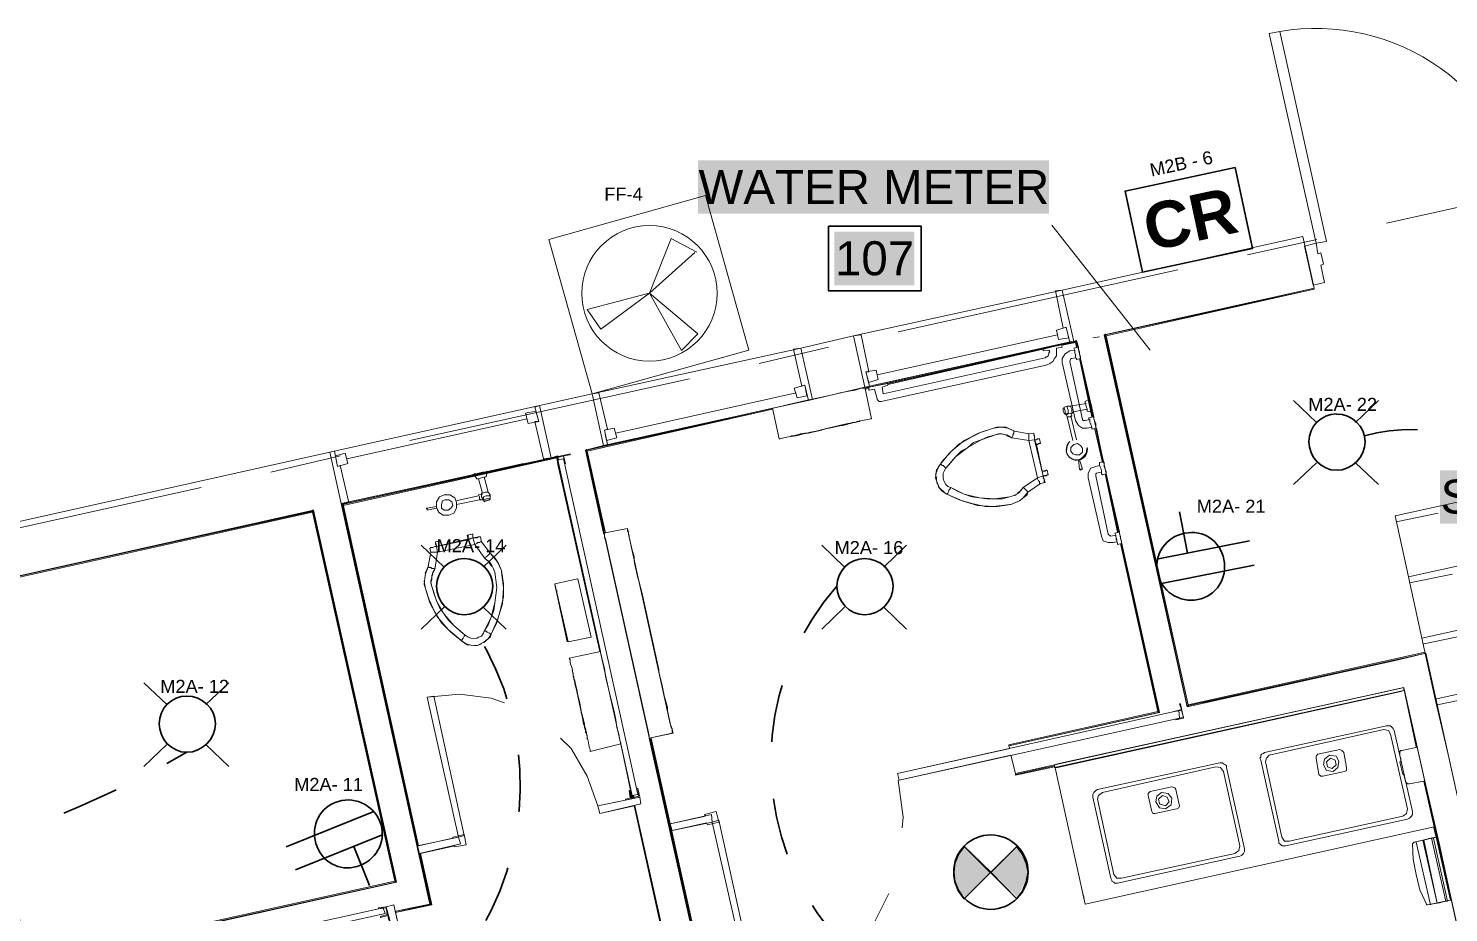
# Model space of a CAD drawing. Header units: millimetres. Extents: x 0.7 to 36.3, y 0.6 to 47.9.
# Drawn here: x 23.457 to 25.939, y 13.131 to 14.677 of the extents above; entities that cross this region are included whole.
import ezdxf

# ---------------------------------------------------------------- set-up
doc = ezdxf.new("R2010")
doc.units = ezdxf.units.MM
doc.header["$LTSCALE"] = 0.007
doc.linetypes.add('DASHEDX2', pattern=[38.1, 25.4, -12.7])
doc.linetypes.add('HIDDEN', pattern=[9.525, 6.35, -3.175])
doc.layers.add('Dotted', color=1, linetype='HIDDEN', lineweight=30, true_color=0xff0000)
for name, color, linetype in [('PDF2_Geometry', 7, 'Continuous'), ('PDF2_Text', 100, 'DASHEDX2'), ('PDF_Text', 7, 'Continuous')]:
    doc.layers.add(name, color=color, linetype=linetype)
for name, color, linetype, true_color in [('PDF2_Solid Fills', 7, 'Continuous', 0x7f7f7f), ('PDF_Geometry', 7, 'Continuous', 0x777777), ('PDF_Solid Fills', 7, 'Continuous', 0xffffff)]:
    doc.layers.add(name, color=color, linetype=linetype, true_color=true_color)
doc.styles.add('PDF Arial', font='arial.ttf')
doc.styles.add('PDF ArialRoundedMT Bold', font='arialbd.ttf')

msp = doc.modelspace()

# ---------------------------------------------------------------- hatches: boundary and pattern name
at = {"layer": 'PDF2_Solid Fills', "transparency": 33554559}
for points in [[(25.1393, 13.2034), (25.096, 13.2468), (25.0926, 13.2468), (25.076, 13.2201), (25.0743, 13.2034), (25.0826, 13.1684), (25.0943, 13.1584)], [(25.201, 13.2234), (25.186, 13.2468), (25.1826, 13.2468), (25.1393, 13.2034), (25.186, 13.1568), (25.2026, 13.1951)]]:
    msp.add_hatch(color=256, dxfattribs=at).paths.add_polyline_path(points)

# ---------------------------------------------------------------- linework, layer by layer
at = {"layer": 'Dotted', "color": 0, "linetype": 'Continuous', "lineweight": 5}
for p, q in [((24.5426, 14.2136), (24.5807, 14.3095)), ((24.5807, 14.3095), (24.6251, 14.2857)), ((24.6217, 14.2847), (24.5426, 14.2136)), ((24.4339, 14.1852), (24.5395, 14.2132)), ((24.5426, 14.2136), (24.4575, 14.1509)), ((24.5426, 14.2136), (24.627, 14.143)), ((24.5984, 14.1138), (24.5426, 14.2136)), ((24.4575, 14.1509), (24.4339, 14.1852)), ((24.627, 14.143), (24.5984, 14.1138))]:
    msp.add_line(p, q, dxfattribs=at)
at = {"layer": 'Dotted', "color": 0, "linetype": 'HIDDEN', "lineweight": 5}
msp.add_line((24.5395, 14.2132), (24.5426, 14.2136), dxfattribs=at)
at = {"layer": 'Dotted', "color": 0, "linetype": 'Continuous', "lineweight": 5}
msp.add_lwpolyline([(24.3667, 14.3077), (24.6407, 14.3845), (24.7164, 14.1145), (24.4423, 14.0378)], close=True, dxfattribs=at)
msp.add_circle((24.5426, 14.2136), 0.1184, dxfattribs=at)
at = {"layer": 'Dotted', "linetype": 'HIDDEN', "lineweight": 30}
for centre, radius, start, end in [((25.8719, 13.6897), 0.2859, 327.1875, 106.2102), ((25.2223, 13.3941), 0.4676, 138.8521, 280.5965), ((23.8166, 13.3545), 0.5002, 262.9041, 36.4588), ((22.886, 14.855), 1.6744, 271.6939, 300.4363)]:
    msp.add_arc(centre, radius, start, end, dxfattribs=at)
at = {"layer": 'PDF2_Geometry', "lineweight": 35}
for points in [[(25.5659, 14.4338), (25.5964, 14.292), (25.4042, 14.2506), (25.3736, 14.3923)], [(25.1393, 13.2018), (25.0926, 13.2468), (25.0826, 13.2334), (25.076, 13.2184), (25.0743, 13.2018), (25.076, 13.1851), (25.0826, 13.1684), (25.0926, 13.1551)], [(25.1393, 13.2018), (25.1843, 13.1551), (25.1943, 13.1684), (25.201, 13.1851), (25.2043, 13.2018), (25.201, 13.2184), (25.1943, 13.2334), (25.1843, 13.2468)]]:
    msp.add_lwpolyline(points, close=True, dxfattribs=at)
for points in [[(25.4689, 13.8316), (25.483, 13.7597)], [(25.5909, 13.7809), (25.4291, 13.7491)], [(25.5993, 13.7384), (25.4374, 13.7066)], [(23.9078, 13.2463), (24.061, 13.3076)], [(23.9239, 13.2061), (24.0771, 13.2674)], [(24.0533, 13.1788), (24.026, 13.2469)], [(25.1843, 13.1551), (25.0926, 13.2468)], [(25.0926, 13.1551), (25.1843, 13.2468)]]:
    msp.add_lwpolyline(points, dxfattribs=at)
msp.add_lwpolyline([(25.2043, 13.2018, 0.413494), (25.1393, 13.2668, 0.423077), (25.0743, 13.2018, 0.413494), (25.1393, 13.1368)], format="xyb", dxfattribs=at)
for centre, start, end in [((25.489, 13.7368), 190.8792, 281.3587), ((24.016, 13.2683), 21.5617, 112.0411)]:
    msp.add_arc(centre, 0.0597, start, end, dxfattribs=at)
for points in [[(25.4779, 13.7943), (25.5106, 13.8008), (25.54, 13.7811), (25.5464, 13.7484)], [(25.4303, 13.7255), (25.4239, 13.7582), (25.4452, 13.7879), (25.4779, 13.7943)], [(25.5464, 13.7484), (25.5528, 13.7156), (25.5334, 13.6847), (25.5007, 13.6782)], [(23.9617, 13.2463), (23.9493, 13.2773), (23.9626, 13.3113), (23.9935, 13.3237)], [(24.0715, 13.2903), (24.0839, 13.2593), (24.0684, 13.2262), (24.0375, 13.2138)], [(24.0375, 13.2138), (24.0065, 13.2014), (23.974, 13.2154), (23.9617, 13.2463)], [(25.2043, 13.2018), (25.2043, 13.1668), (25.1743, 13.1368), (25.1393, 13.1368)]]:
    msp.add_open_spline(points, degree=3, dxfattribs=at)
at = {"layer": 'PDF_Geometry', "lineweight": 13}
for points in [[(25.6256, 14.6677), (25.644, 14.6711), (25.7256, 14.3044), (25.7073, 14.3011)], [(25.7023, 14.2278), (25.6873, 14.2961), (25.7073, 14.3011), (25.7106, 14.2828), (25.7156, 14.2844), (25.7206, 14.2644), (25.7156, 14.2628), (25.7223, 14.2328)], [(25.2573, 14.1328), (25.254, 14.1494), (25.2706, 14.1544), (25.2756, 14.1361)], [(24.9423, 14.0628), (24.939, 14.0794), (24.9207, 14.0761), (24.9257, 14.0578)], [(24.8007, 14.0311), (24.7957, 14.0478), (24.814, 14.0528), (24.8173, 14.0344)], [(24.3257, 14.0044), (24.3307, 13.9861), (24.349, 13.9894), (24.344, 14.0078)], [(24.4857, 13.9611), (24.4807, 13.9778), (24.464, 13.9744), (24.4673, 13.9561)], [(24.0107, 13.9344), (24.0157, 13.9161), (23.9974, 13.9111), (23.994, 13.9294)]]:
    msp.add_lwpolyline(points, close=True, dxfattribs=at)
at = {"layer": 'PDF_Geometry', "lineweight": 9}
for points in [[(25.8306, 14.3361), (26.3189, 14.4444)], [(25.5873, 14.2811), (25.709, 14.3078)], [(25.6873, 14.2961), (25.7073, 14.3011), (25.7106, 14.2828), (25.7156, 14.2844), (25.7206, 14.2644), (25.7156, 14.2628), (25.7223, 14.2328), (25.7023, 14.2278)], [(24.9773, 14.1461), (25.4656, 14.2544)], [(25.2806, 14.1294), (24.919, 14.0494), (25.284, 14.1294), (25.264, 14.2194), (24.899, 14.1394), (24.919, 14.0494), (24.9307, 13.9944)], [(25.419, 14.1594), (25.704, 14.2228), (25.704, 14.2211), (25.3373, 14.1411), (25.4823, 13.4911)], [(25.8973, 13.5861), (25.484, 13.4945), (25.484, 13.4928), (25.4823, 13.4928), (25.339, 14.1411), (25.704, 14.2211), (25.3406, 14.1394), (25.484, 13.4945), (25.484, 13.4928), (25.4823, 13.4928), (25.339, 14.1428)], [(25.704, 14.2211), (25.704, 14.2211)], [(24.9257, 14.0494), (24.919, 14.0478), (25.289, 14.1294), (25.2906, 14.1194), (25.2873, 14.1311)], [(25.289, 14.1294), (25.2623, 14.1244)], [(25.264, 14.1228), (25.2873, 14.1278), (25.289, 14.1194)], [(25.289, 14.1311), (25.2923, 14.1194), (25.284, 14.1178)], [(25.3173, 14.1361), (25.329, 14.1378)], [(24.734, 14.0911), (24.8557, 14.1194)], [(24.959, 14.0561), (25.2306, 14.1161), (24.959, 14.0544)], [(25.3156, 13.9794), (25.3073, 13.9778), (25.299, 13.9778), (25.2923, 13.9828), (25.2873, 13.9911), (25.264, 14.0928), (25.264, 14.0994), (25.269, 14.1078), (25.2773, 14.1128), (25.2856, 14.1144), (25.284, 14.1178), (25.2856, 14.1144), (25.2856, 14.1094), (25.2873, 14.1061), (25.2873, 14.1011), (25.289, 14.0994), (25.289, 14.0978), (25.2956, 14.0994), (25.319, 13.9978), (25.3106, 13.9961)], [(25.3123, 13.9928), (25.304, 13.9911), (25.3006, 13.9911), (25.299, 13.9928), (25.2773, 14.0944), (25.279, 14.0994), (25.2806, 14.0994), (25.2873, 14.1011), (25.289, 14.0994), (25.289, 14.0978)], [(25.2923, 14.1194), (25.2923, 14.1161), (25.294, 14.1111), (25.294, 14.1078), (25.2956, 14.1028), (25.2956, 14.1011), (25.2956, 14.0994)], [(25.294, 14.0994), (25.3156, 13.9978)], [(24.124, 13.9561), (24.6123, 14.0644)], [(24.7573, 14.0128), (24.759, 14.0128), (24.7657, 14.0144), (24.774, 14.0161), (24.7857, 14.0194), (24.8007, 14.0228), (24.8157, 14.0261), (24.8623, 14.0361), (24.8757, 14.0394), (24.8907, 14.0428), (24.9023, 14.0444), (24.9123, 14.0478), (24.9173, 14.0478), (24.919, 14.0494)], [(24.9257, 14.0478), (24.9207, 14.0461)], [(25.3056, 14.0211), (25.279, 14.0161), (25.2723, 14.0161), (25.2673, 14.0144), (25.2673, 14.0128), (25.2656, 14.0128)], [(25.2806, 14.0061), (25.3073, 14.0111), (25.3073, 14.0078), (25.3073, 14.0111), (25.3056, 14.0161), (25.304, 14.0228), (25.304, 14.0244), (25.3123, 14.0294)], [(25.304, 14.0244), (25.304, 14.0228)], [(24.0974, 13.1328), (24.159, 13.1461), (24.004, 13.8461), (24.3707, 13.9261), (24.3507, 14.0178), (23.984, 13.9361), (24.004, 13.8461)], [(24.5823, 13.4445), (24.5423, 13.4361), (24.5423, 13.4378), (24.5423, 13.4395), (24.5423, 13.4411), (24.5407, 13.4428), (24.5407, 13.4461), (24.4657, 13.7844), (24.464, 13.7861), (24.464, 13.7894), (24.464, 13.7911), (24.464, 13.7928), (24.4623, 13.7944), (24.4307, 13.9394), (24.7573, 14.0111), (24.4323, 13.9394), (24.464, 13.7944), (24.4323, 13.9411)], [(24.7573, 14.0111), (24.434, 13.9378), (24.4657, 13.7944)], [(24.769, 13.9594), (24.7573, 14.0128), (24.4907, 13.9528)], [(25.2673, 14.0144), (25.2673, 14.0128), (25.269, 14.0078), (25.269, 14.0044), (25.2706, 14.0011), (25.2756, 14.0028), (25.2823, 14.0044), (25.2806, 14.0061), (25.2806, 14.0111), (25.279, 14.0144), (25.279, 14.0161)], [(25.2673, 14.0028), (25.269, 14.0028)], [(25.2706, 14.0028), (25.2723, 13.9978), (25.2823, 13.9561)], [(25.274, 14.0044), (25.274, 14.0094), (25.2723, 14.0144), (25.2723, 14.0161)], [(25.2723, 13.9978), (25.274, 13.9978), (25.279, 13.9978), (25.2806, 13.9994), (25.279, 14.0044)], [(25.289, 13.9578), (25.279, 13.9994)], [(25.3073, 14.0078), (25.3173, 14.0061)], [(25.3106, 13.9944), (25.3106, 13.9961), (25.3106, 13.9944), (25.3123, 13.9928), (25.3123, 13.9878), (25.314, 13.9844), (25.3156, 13.9794), (25.3156, 13.9761), (25.324, 13.9778), (25.3356, 13.9194), (25.329, 13.9178)], [(25.319, 13.9978), (25.319, 13.9961), (25.319, 13.9944), (25.3206, 13.9894), (25.3223, 13.9861), (25.3223, 13.9811), (25.3223, 13.9778), (25.324, 13.9778)], [(25.2156, 13.9611), (25.2156, 13.9578), (25.2156, 13.9611), (25.2156, 13.9644), (25.214, 13.9661), (25.214, 13.9678), (25.214, 13.9694), (25.2056, 13.9678), (25.1806, 13.9728), (25.1656, 13.9794), (25.149, 13.9794), (25.144, 13.9778), (25.1173, 13.9694), (25.0923, 13.9561), (25.0706, 13.9378), (25.0523, 13.9178), (25.0506, 13.9144), (25.044, 13.9044), (25.0423, 13.8911), (25.044, 13.8861), (25.049, 13.8744), (25.059, 13.8644), (25.0623, 13.8628), (25.089, 13.8511), (25.1156, 13.8428), (25.144, 13.8411), (25.1723, 13.8444), (25.174, 13.8444), (25.189, 13.8511), (25.2023, 13.8611), (25.204, 13.8661), (25.2256, 13.8811), (25.234, 13.8828), (25.2323, 13.8828), (25.2323, 13.8844), (25.2323, 13.8861), (25.2323, 13.8878), (25.2306, 13.8911), (25.2306, 13.8944), (25.239, 13.8961), (25.2373, 13.8961), (25.2356, 13.8944), (25.234, 13.8944), (25.2323, 13.8944), (25.2306, 13.8944), (25.229, 13.9028), (25.219, 13.9494), (25.2156, 13.9578), (25.2056, 13.9561), (25.2206, 13.8911), (25.2306, 13.8944), (25.2156, 13.9578), (25.219, 13.9578), (25.2206, 13.9594), (25.2223, 13.9594), (25.224, 13.9594), (25.2256, 13.9511), (25.224, 13.9594)], [(25.1806, 13.9728), (25.169, 13.9778), (25.1573, 13.9794), (25.144, 13.9778), (25.1223, 13.9711), (25.1023, 13.9611), (25.0823, 13.9494), (25.0656, 13.9328), (25.0506, 13.9144), (25.0523, 13.9144), (25.054, 13.9128), (25.0556, 13.9128), (25.0573, 13.9111), (25.059, 13.9094), (25.0606, 13.9078)], [(25.2056, 13.9678), (25.1806, 13.9728), (25.179, 13.9728), (25.179, 13.9711), (25.179, 13.9694), (25.1773, 13.9661), (25.1773, 13.9644), (25.1756, 13.9611), (25.1706, 13.9644), (25.164, 13.9661), (25.159, 13.9678), (25.1523, 13.9678), (25.1473, 13.9661), (25.134, 13.9628), (25.1223, 13.9578), (25.109, 13.9528), (25.099, 13.9444), (25.0873, 13.9378), (25.0773, 13.9278), (25.069, 13.9178), (25.0606, 13.9078), (25.0573, 13.9028), (25.0556, 13.8994), (25.0556, 13.8944), (25.0556, 13.8894), (25.0573, 13.8844), (25.0606, 13.8794), (25.064, 13.8761), (25.069, 13.8744), (25.0923, 13.8628), (25.119, 13.8561), (25.144, 13.8544), (25.119, 13.8561), (25.0923, 13.8628), (25.069, 13.8744), (25.0806, 13.8678), (25.0923, 13.8628), (25.1056, 13.8578), (25.119, 13.8561), (25.1323, 13.8544), (25.1456, 13.8544), (25.159, 13.8544), (25.1723, 13.8578), (25.1456, 13.8544), (25.1723, 13.8578), (25.1773, 13.8594), (25.1723, 13.8578), (25.1456, 13.8544), (25.119, 13.8561), (25.0923, 13.8628), (25.069, 13.8744), (25.064, 13.8761), (25.0606, 13.8794), (25.0573, 13.8844), (25.0556, 13.8894), (25.0556, 13.8944), (25.0556, 13.8994), (25.0573, 13.9028), (25.0606, 13.9078), (25.0773, 13.9278), (25.099, 13.9444), (25.1223, 13.9578), (25.1473, 13.9661), (25.1556, 13.9678), (25.1473, 13.9661), (25.1223, 13.9578), (25.099, 13.9444), (25.0773, 13.9278), (25.0606, 13.9078), (25.0773, 13.9278), (25.099, 13.9444), (25.1223, 13.9578), (25.1473, 13.9661), (25.1556, 13.9678)], [(25.314, 13.9844), (25.314, 13.9861)], [(25.3156, 13.9778), (25.3156, 13.9761)], [(25.3206, 13.9761), (25.334, 13.9178)], [(25.1573, 13.9678), (25.1656, 13.9661)], [(25.204, 13.8661), (25.2256, 13.8811), (25.224, 13.8811), (25.224, 13.8844), (25.2223, 13.8861), (25.2206, 13.8894), (25.2206, 13.8911), (25.1956, 13.8744), (25.1906, 13.8678), (25.1856, 13.8644), (25.1906, 13.8678), (25.1956, 13.8744), (25.2206, 13.8911), (25.2056, 13.9561), (25.1756, 13.9611), (25.1673, 13.9661)], [(25.1756, 13.9611), (25.1673, 13.9644), (25.1756, 13.9611), (25.2056, 13.9561)], [(25.214, 13.9694), (25.2056, 13.9678), (25.2056, 13.9661), (25.2056, 13.9644), (25.2056, 13.9628), (25.2056, 13.9594), (25.2056, 13.9561), (25.2156, 13.9578)], [(25.2756, 13.9528), (25.2723, 13.9461), (25.2706, 13.9361), (25.2756, 13.9278), (25.284, 13.9228), (25.2923, 13.9228), (25.294, 13.9061), (25.2956, 13.9044)], [(23.8807, 13.9011), (24.0024, 13.9294)], [(24.3823, 13.9294), (24.3823, 13.9278), (24.004, 13.8444)], [(24.0057, 13.8461), (24.1374, 13.2478), (24.0057, 13.8444), (24.369, 13.9244)], [(24.3923, 13.9294), (24.3807, 13.9261), (24.369, 13.9244), (24.3807, 13.9261), (24.3823, 13.9261), (24.3807, 13.9261), (24.0074, 13.8428)], [(24.4023, 13.5761), (24.4573, 13.5878), (24.384, 13.9144), (24.3823, 13.9144), (24.3807, 13.9261), (24.369, 13.9244), (24.3807, 13.9261), (24.3807, 13.9278), (24.369, 13.9244), (24.3807, 13.9278), (24.3907, 13.9294)], [(24.3807, 13.9278), (24.369, 13.9244), (24.3807, 13.9278)], [(24.3807, 13.9294), (24.3807, 13.9278), (24.3823, 13.9278), (24.3807, 13.9278), (24.404, 13.9328), (24.404, 13.9311), (24.3923, 13.9294), (24.3957, 13.9161), (24.394, 13.9161)], [(24.3823, 13.9228), (24.3823, 13.9261), (24.3823, 13.9228), (24.5123, 13.3361), (24.5223, 13.3378), (24.3923, 13.9244), (24.3823, 13.9228), (24.384, 13.9228), (24.3823, 13.9261)], [(25.2923, 13.9228), (25.2923, 13.9228)], [(25.2923, 13.9228), (25.294, 13.9228), (25.2923, 13.9228)], [(25.294, 13.9228), (25.294, 13.9228)], [(25.294, 13.9228), (25.294, 13.9228)], [(24.3223, 13.9161), (24.1407, 13.8761)], [(24.2357, 13.8978), (24.2407, 13.8894), (24.244, 13.8894), (24.2507, 13.8644)], [(24.2573, 13.8928), (24.259, 13.9028)], [(24.3823, 13.9144), (24.4557, 13.5878)], [(25.0506, 13.9144), (25.0456, 13.9061), (25.0423, 13.8961)], [(25.299, 13.9061), (25.299, 13.9061)], [(25.359, 13.7794), (25.3523, 13.7778), (25.344, 13.7778), (25.3356, 13.7811), (25.3323, 13.7894), (25.309, 13.8911), (25.309, 13.8994), (25.314, 13.9078), (25.3223, 13.9111), (25.329, 13.9128), (25.329, 13.9161), (25.329, 13.9178), (25.329, 13.9161), (25.329, 13.9128), (25.3306, 13.9094), (25.3323, 13.9044), (25.3323, 13.9011), (25.3323, 13.8978), (25.334, 13.8961), (25.3406, 13.8978), (25.364, 13.7961), (25.3556, 13.7944), (25.3573, 13.7911), (25.3573, 13.7878), (25.359, 13.7828), (25.359, 13.7794), (25.3606, 13.7761), (25.3606, 13.7744), (25.3606, 13.7761), (25.3606, 13.7778)], [(25.3573, 13.7911), (25.349, 13.7894), (25.3456, 13.7911), (25.344, 13.7928), (25.3223, 13.8944), (25.3223, 13.8978), (25.324, 13.8994), (25.3323, 13.9011), (25.3323, 13.8978), (25.334, 13.8961)], [(25.3356, 13.9194), (25.3373, 13.9178), (25.3373, 13.9144), (25.3373, 13.9111), (25.339, 13.9061), (25.3406, 13.9028), (25.3406, 13.8994), (25.3406, 13.8978)], [(25.339, 13.8978), (25.3606, 13.7961)], [(26.2239, 13.9078), (25.8456, 13.8244), (25.8689, 13.7178), (25.8923, 13.6111), (26.2706, 13.6944)], [(23.2707, 13.7661), (23.759, 13.8744)], [(24.2557, 13.8928), (24.2573, 13.8928), (24.2557, 13.8928), (24.249, 13.8911), (24.244, 13.8894), (24.2407, 13.8894)], [(24.264, 13.8544), (24.264, 13.8611), (24.2607, 13.8661), (24.254, 13.8928)], [(25.044, 13.8928), (25.044, 13.8861), (25.0456, 13.8794)], [(25.0473, 13.8761), (25.054, 13.8678), (25.0623, 13.8628), (25.064, 13.8644), (25.0656, 13.8678), (25.0656, 13.8694), (25.0673, 13.8711), (25.069, 13.8744)], [(25.1723, 13.8578), (25.1773, 13.8594), (25.1823, 13.8611), (25.1873, 13.8644), (25.1923, 13.8694), (25.1956, 13.8744), (25.1973, 13.8728), (25.199, 13.8711), (25.2006, 13.8694), (25.2023, 13.8678), (25.204, 13.8661), (25.1956, 13.8561)], [(25.2206, 13.8911), (25.2306, 13.8944), (25.234, 13.8828), (25.2256, 13.8811)], [(24.174, 13.8311), (24.1823, 13.8261), (24.1923, 13.8261), (24.2007, 13.8294), (24.2057, 13.8378), (24.2057, 13.8478), (24.2023, 13.8561), (24.194, 13.8611), (24.184, 13.8611), (24.1757, 13.8578), (24.1707, 13.8494), (24.1707, 13.8394), (24.174, 13.8311), (24.1823, 13.8261), (24.1923, 13.8261), (24.2007, 13.8294), (24.2057, 13.8378), (24.2057, 13.8478), (24.2023, 13.8561), (24.194, 13.8611), (24.184, 13.8611), (24.1757, 13.8578), (24.1707, 13.8494), (24.1707, 13.8394), (24.174, 13.8328)], [(24.244, 13.8594), (24.204, 13.8511)], [(24.2057, 13.8444), (24.2457, 13.8528)], [(24.2507, 13.8628), (24.244, 13.8611), (24.2457, 13.8578), (24.2457, 13.8544), (24.2473, 13.8528), (24.2523, 13.8528), (24.254, 13.8494)], [(24.264, 13.8528), (24.2623, 13.8544), (24.264, 13.8544), (24.2623, 13.8544), (24.2573, 13.8544), (24.254, 13.8528), (24.2523, 13.8528), (24.249, 13.8578), (24.249, 13.8644), (24.2507, 13.8644), (24.2557, 13.8661), (24.259, 13.8661), (24.2607, 13.8661)], [(24.264, 13.8611), (24.2623, 13.8594), (24.2573, 13.8594), (24.2523, 13.8578)], [(24.2573, 13.8544), (24.254, 13.8528), (24.2523, 13.8528)], [(25.1856, 13.8494), (25.174, 13.8444), (25.1506, 13.8411), (25.129, 13.8411), (25.1056, 13.8461), (25.084, 13.8528), (25.0623, 13.8628)], [(23.9557, 13.8344), (23.3124, 13.6911), (23.9557, 13.8328)], [(23.3157, 13.6911), (23.3157, 13.6894), (23.3307, 13.6194), (23.3141, 13.6911), (23.954, 13.8328), (24.099, 13.1845), (23.954, 13.8344), (23.9557, 13.8344), (24.0907, 13.2245)], [(23.3157, 13.6894), (23.954, 13.8311), (24.0974, 13.1861), (24.099, 13.1861), (24.099, 13.1845), (23.459, 13.0428), (23.4107, 13.2545), (23.459, 13.0428), (23.459, 13.0445), (23.4124, 13.2545), (23.4107, 13.2545), (23.4107, 13.2528), (23.4574, 13.0411), (24.1007, 13.1845)], [(24.0074, 13.8444), (24.139, 13.2478), (24.199, 13.2611)], [(24.1707, 13.8411), (24.154, 13.8378), (24.1524, 13.8378)], [(24.154, 13.8344), (24.1707, 13.8378)], [(24.154, 13.8344), (24.154, 13.8344)], [(25.9206, 13.8294), (25.8473, 13.8144)], [(24.5073, 13.7894), (24.504, 13.8028), (24.504, 13.8011), (24.504, 13.7994), (24.504, 13.7978), (24.5057, 13.7961), (24.5057, 13.7928), (24.5807, 13.4545), (24.5823, 13.4528), (24.5823, 13.4495), (24.5823, 13.4478), (24.5823, 13.4461), (24.584, 13.4445), (24.5807, 13.4578)], [(26.2473, 13.8011), (25.8689, 13.7178)], [(24.1673, 13.7711), (24.1707, 13.7711), (24.234, 13.7861), (24.2373, 13.7744), (24.1723, 13.7611), (24.1707, 13.7711), (24.1673, 13.7711), (24.164, 13.7694), (24.1624, 13.7694), (24.1607, 13.7694), (24.159, 13.7678), (24.1607, 13.7611), (24.1557, 13.7361), (24.1507, 13.7211), (24.149, 13.7044), (24.1507, 13.6994), (24.159, 13.6728), (24.1723, 13.6478), (24.1907, 13.6261), (24.2123, 13.6078), (24.214, 13.6061), (24.224, 13.5994), (24.2373, 13.5978), (24.2423, 13.5978), (24.254, 13.6044), (24.264, 13.6128), (24.2657, 13.6178), (24.2773, 13.6428), (24.2857, 13.6711), (24.2873, 13.6994), (24.284, 13.7261), (24.284, 13.7294), (24.2773, 13.7444), (24.2673, 13.7561), (24.264, 13.7594), (24.249, 13.7794), (24.2473, 13.7878), (24.2457, 13.7878), (24.244, 13.7878), (24.2407, 13.7861), (24.2373, 13.7861), (24.234, 13.7861), (24.2457, 13.7878)], [(24.2323, 13.7928), (24.224, 13.7911), (24.2323, 13.7928), (24.234, 13.7928), (24.234, 13.7911), (24.234, 13.7894), (24.234, 13.7878), (24.234, 13.7861), (24.2257, 13.7828), (24.179, 13.7728), (24.1707, 13.7711), (24.1723, 13.7611), (24.1673, 13.7311), (24.164, 13.7244), (24.1673, 13.7311), (24.1657, 13.7328), (24.1624, 13.7328), (24.1607, 13.7344), (24.159, 13.7344), (24.1574, 13.7344), (24.1557, 13.7361), (24.1507, 13.7244)], [(24.2373, 13.7744), (24.2557, 13.7494), (24.2623, 13.7444), (24.2557, 13.7494), (24.2373, 13.7744), (24.1723, 13.7611), (24.1707, 13.7611), (24.1673, 13.7611), (24.164, 13.7611), (24.1624, 13.7611), (24.1607, 13.7611), (24.1557, 13.7361)], [(24.234, 13.7861), (24.2373, 13.7744), (24.2407, 13.7761), (24.2423, 13.7778), (24.2457, 13.7778), (24.2473, 13.7794), (24.249, 13.7794), (24.2473, 13.7878)], [(24.2523, 13.6028), (24.2607, 13.6094), (24.2657, 13.6178), (24.2757, 13.6378), (24.2823, 13.6611), (24.2873, 13.6828), (24.2873, 13.7061), (24.284, 13.7294), (24.279, 13.7411), (24.2723, 13.7511), (24.264, 13.7594), (24.249, 13.7794)], [(24.579, 13.4611), (24.5073, 13.7878)], [(25.419, 13.4778), (25.1706, 13.4228), (25.1706, 13.4245), (25.4306, 13.4828), (25.4323, 13.4811), (25.4306, 13.4828), (25.3656, 13.7761)], [(25.359, 13.7828), (25.3573, 13.7844)], [(25.3606, 13.7744), (25.3673, 13.7761), (25.434, 13.4811)], [(25.364, 13.7961), (25.364, 13.7928), (25.3656, 13.7894), (25.3656, 13.7844), (25.3673, 13.7811), (25.3673, 13.7778), (25.3673, 13.7761)], [(24.1607, 13.7611), (24.159, 13.7678)], [(24.1624, 13.7011), (24.1607, 13.7078), (24.1624, 13.7144), (24.1624, 13.7194), (24.164, 13.7261), (24.1673, 13.7311), (24.1723, 13.7611)], [(24.269, 13.7344), (24.2723, 13.7261), (24.2707, 13.7311), (24.2673, 13.7378), (24.264, 13.7428), (24.2607, 13.7461), (24.2557, 13.7494), (24.2573, 13.7528), (24.259, 13.7544), (24.2607, 13.7561), (24.2623, 13.7578), (24.264, 13.7594)], [(24.2557, 13.7494), (24.2623, 13.7444)], [(24.1607, 13.7111), (24.1624, 13.7161), (24.1607, 13.7111), (24.1607, 13.7094), (24.1624, 13.7011), (24.1707, 13.6761), (24.184, 13.6528), (24.2007, 13.6328), (24.2207, 13.6161), (24.2257, 13.6128), (24.2307, 13.6111), (24.2357, 13.6094), (24.2407, 13.6111), (24.244, 13.6128), (24.249, 13.6144), (24.2523, 13.6194), (24.254, 13.6228), (24.2657, 13.6478), (24.2723, 13.6728), (24.2757, 13.6994), (24.2723, 13.7261), (24.269, 13.7344), (24.2723, 13.7261), (24.2757, 13.6994), (24.2723, 13.6728), (24.2657, 13.6478), (24.254, 13.6228), (24.2607, 13.6344), (24.2657, 13.6478), (24.2707, 13.6594), (24.2723, 13.6728), (24.274, 13.6861), (24.2757, 13.6994), (24.274, 13.7128), (24.2723, 13.7261), (24.2757, 13.6994), (24.2723, 13.6728), (24.2657, 13.6478), (24.254, 13.6228)], [(24.2673, 13.7361), (24.2623, 13.7428), (24.2673, 13.7361), (24.264, 13.7428)], [(24.149, 13.7111), (24.1507, 13.6994), (24.1574, 13.6778), (24.1673, 13.6561), (24.179, 13.6378), (24.1957, 13.6211), (24.214, 13.6061), (24.2223, 13.6011), (24.2323, 13.5978)], [(24.2657, 13.6178), (24.264, 13.6178), (24.264, 13.6194), (24.2623, 13.6194), (24.259, 13.6211), (24.2573, 13.6228), (24.254, 13.6228), (24.2523, 13.6194), (24.249, 13.6144), (24.244, 13.6128), (24.2407, 13.6111), (24.2357, 13.6094), (24.2307, 13.6111), (24.2257, 13.6128), (24.2207, 13.6161), (24.2007, 13.6328), (24.184, 13.6528), (24.1707, 13.6761), (24.1624, 13.7011), (24.1607, 13.7094)], [(24.1624, 13.7211), (24.1624, 13.7194)], [(24.1624, 13.7144), (24.1624, 13.7128)], [(24.2207, 13.6161), (24.2107, 13.6244), (24.2007, 13.6328), (24.1907, 13.6428), (24.184, 13.6528), (24.1757, 13.6644), (24.1707, 13.6761), (24.1657, 13.6894), (24.1624, 13.7011), (24.1707, 13.6761), (24.184, 13.6528), (24.2007, 13.6328), (24.2207, 13.6161), (24.219, 13.6144), (24.2173, 13.6111), (24.2157, 13.6094), (24.2157, 13.6078), (24.214, 13.6078), (24.214, 13.6061)], [(24.399, 13.6044), (24.3773, 13.7044), (24.399, 13.6044)], [(25.9456, 13.7228), (25.8706, 13.7078)], [(24.3957, 13.6194), (24.3807, 13.6894), (24.3957, 13.6194)], [(24.549, 13.5961), (24.5373, 13.6528), (24.549, 13.5961)], [(24.2357, 13.5978), (24.2423, 13.5978), (24.249, 13.6011)], [(25.8923, 13.6111), (25.9156, 13.5045), (25.9406, 13.3978), (25.9639, 13.2911), (25.9873, 13.1845), (26.0106, 13.0778), (26.0323, 12.9845), (26.1706, 13.0911), (26.1723, 13.1695), (26.2473, 13.0728), (26.2489, 13.1511), (26.3873, 13.2578)], [(25.9689, 13.6161), (25.8956, 13.6011)], [(24.439, 13.4128), (24.4923, 13.4261), (24.4923, 13.4278), (24.4907, 13.4328), (24.489, 13.4428), (24.4857, 13.4545), (24.484, 13.4678), (24.4807, 13.4828), (24.469, 13.5294), (24.4657, 13.5444), (24.464, 13.5578), (24.4607, 13.5711), (24.459, 13.5794), (24.4573, 13.5861), (24.4573, 13.5878)], [(25.4823, 13.4928), (25.8989, 13.5844), (25.4823, 13.4928)], [(25.8989, 13.5844), (25.509, 13.4978)], [(26.2939, 13.5878), (25.9156, 13.5045)], [(24.289, 13.4978), (24.2657, 13.5061), (24.2107, 13.5128), (24.154, 13.5078), (24.1657, 13.5095), (24.219, 13.2661), (24.209, 13.2628), (24.154, 13.5078)], [(25.8839, 13.4211), (25.8606, 13.5244), (25.8606, 13.5194), (25.8606, 13.5244), (25.8606, 13.5194), (25.8606, 13.5244), (25.8823, 13.4211), (25.8606, 13.5244), (25.2506, 13.3895), (25.304, 13.1461), (25.2506, 13.3895), (25.2556, 13.3911), (25.8539, 13.5228), (25.469, 13.4378)], [(25.8539, 13.5228), (25.8606, 13.5244), (25.8539, 13.5228)], [(25.8556, 13.5178), (25.8606, 13.5194), (25.8556, 13.5178)], [(25.8606, 13.5244), (25.8606, 13.5194), (25.8606, 13.5244)], [(25.8823, 13.4211), (25.8606, 13.5228)], [(25.9923, 13.5095), (25.9189, 13.4945)], [(25.174, 13.4061), (24.979, 13.3628), (25.469, 13.4711), (25.4673, 13.4845), (24.9757, 13.3745), (24.979, 13.3628), (24.9757, 13.3745), (25.1723, 13.4178)], [(25.1706, 13.4228), (25.4323, 13.4811), (25.1706, 13.4228)], [(24.4523, 13.3178), (24.434, 13.3695), (24.4057, 13.4178), (24.3873, 13.4361)], [(24.5157, 13.3328), (24.514, 13.3361), (24.5123, 13.3361), (24.4923, 13.4261), (24.5123, 13.3311)], [(24.584, 13.4445), (24.5423, 13.4361), (24.7007, 12.7245), (24.7823, 12.3578), (24.7823, 12.3562), (25.4173, 12.4962), (25.4173, 12.4995), (25.4173, 12.4978)], [(24.5457, 13.4361), (24.7057, 12.7145)], [(25.1706, 13.4228), (25.1706, 13.4228)], [(25.2506, 13.3861), (25.1823, 13.3711), (25.1823, 13.3728), (25.2506, 13.3878), (25.1823, 13.3728), (25.1823, 13.3745), (25.2356, 13.3861)], [(25.2506, 13.3895), (25.2506, 13.3845), (25.2506, 13.3895)], [(25.2556, 13.3845), (25.2506, 13.3845), (25.2556, 13.3845)], [(25.7473, 13.3961), (25.7456, 13.3845), (25.7373, 13.3778), (25.7256, 13.3795), (25.7206, 13.3895)], [(24.9773, 13.3628), (24.9856, 13.2978), (24.984, 13.2795)], [(25.8773, 13.2528), (25.8789, 13.2545), (25.8773, 13.2528), (25.8756, 13.2511), (25.8773, 13.2245), (25.8823, 13.1978), (25.8889, 13.1711), (25.9006, 13.1461), (25.9006, 13.1445), (25.9023, 13.1445), (25.9189, 13.1478), (25.9323, 13.1511), (25.9423, 13.1528), (25.9406, 13.1611), (25.9423, 13.1611), (25.9406, 13.1611), (25.9423, 13.1611), (25.9406, 13.1611), (25.9206, 13.2528), (25.8956, 13.3611)], [(25.8973, 13.3611), (25.9223, 13.2528), (25.9423, 13.1611), (26.0589, 12.6378), (26.0173, 12.6295), (26.0173, 12.6312), (26.0556, 12.6412), (26.0556, 12.6395), (26.0573, 12.6395), (26.0173, 12.6312)], [(25.389, 12.4162), (24.749, 12.2745), (24.749, 12.2728), (24.7473, 12.2728), (24.5157, 13.3178), (24.4557, 13.3045), (24.5273, 13.3211), (24.5257, 13.3328), (24.4523, 13.3178), (24.4557, 13.3045), (24.4523, 13.3178), (24.5007, 13.3278), (24.5007, 13.3295), (24.509, 13.3311), (24.5073, 13.3445), (24.509, 13.3445), (24.5107, 13.3311), (24.524, 13.3345)], [(24.5207, 13.3461), (24.524, 13.3345), (24.5107, 13.3311), (24.509, 13.3445), (24.5073, 13.3445), (24.509, 13.3311), (24.5007, 13.3295), (24.5007, 13.3278), (24.5257, 13.3328), (24.5223, 13.3478), (24.5207, 13.3478), (24.5223, 13.3478), (24.5257, 13.3328)], [(25.4273, 13.3245), (25.434, 13.3145), (25.444, 13.3128), (25.454, 13.3195), (25.4556, 13.3311)], [(25.3906, 12.4178), (24.7507, 12.2762), (24.5173, 13.3178), (24.749, 12.2745), (24.5173, 13.3178)], [(24.6423, 13.2878), (24.5823, 13.2745), (24.6523, 13.2895), (24.6507, 13.3028), (24.579, 13.2861), (24.5823, 13.2745), (24.579, 13.2861), (24.6407, 13.2995)], [(24.639, 13.3028), (24.659, 13.3078), (24.639, 13.3028)], [(24.6423, 13.2878), (24.644, 13.2845), (24.6423, 13.2878)], [(24.644, 13.2845), (24.664, 13.2895), (24.644, 13.2845)], [(24.804, 12.9945), (24.7873, 12.9861), (24.7257, 12.9661), (24.7357, 12.9678), (24.664, 13.2928), (24.6523, 13.2895), (24.7257, 12.9661)], [(25.9089, 13.3011), (25.9123, 13.2911), (25.9089, 13.3011)], [(25.9123, 13.2811), (25.9173, 13.2628)], [(24.199, 13.2628), (24.219, 13.2678), (24.199, 13.2628)], [(25.9073, 13.1445), (25.8823, 13.2545)], [(25.9189, 13.1478), (25.8939, 13.2578)], [(25.9206, 13.1478), (25.9339, 13.1511), (25.9373, 13.1511), (25.9339, 13.1511), (25.9189, 13.1478), (25.8956, 13.2578)], [(25.9006, 13.1445), (25.9023, 13.1445), (25.9423, 13.1528), (25.9173, 13.2628), (25.9206, 13.2528)], [(25.9339, 13.1511), (25.9089, 13.2611)], [(24.2023, 13.2478), (24.1424, 13.2345), (24.1624, 13.1445), (24.1607, 13.1445), (24.1607, 13.1461), (24.1607, 13.1445), (24.1624, 13.1445), (24.099, 13.1311), (24.1607, 13.1461), (24.099, 13.1311), (24.1124, 13.0728), (24.0957, 13.1445), (24.0824, 13.1411), (24.099, 13.0695), (24.1124, 13.0728), (24.099, 13.0695), (24.089, 13.1178), (24.0874, 13.1178), (24.0857, 13.1261), (24.0724, 13.1228), (24.0724, 13.1245), (24.084, 13.1278), (24.0824, 13.1395)], [(24.1407, 13.2345), (24.1607, 13.1461), (24.1407, 13.2345)], [(24.2023, 13.2461), (24.2223, 13.2495), (24.2023, 13.2461)], [(24.2023, 13.2478), (24.2023, 13.2461), (24.2023, 13.2478)], [(25.9006, 13.1461), (25.8889, 13.1711), (25.8823, 13.1978), (25.8773, 13.2245), (25.8756, 13.2511)], [(24.9607, 13.1645), (24.934, 13.1111), (24.8973, 13.0661)], [(25.299, 13.1661), (25.3023, 13.1561), (25.299, 13.1661)], [(24.069, 13.1378), (24.069, 13.1395), (24.0824, 13.1411)]]:
    msp.add_lwpolyline(points, dxfattribs=at)
at = {"layer": 'PDF_Geometry', "color": 7, "lineweight": 35}
msp.add_lwpolyline([(24.8557, 14.3311), (25.0173, 14.3311), (25.0173, 14.2178), (24.8557, 14.2178)], close=True, dxfattribs=at)
at = {"layer": 'PDF_Geometry', "lineweight": 18}
for points in [[(25.174, 13.4061), (25.1823, 13.3745), (25.469, 13.4378), (25.8606, 13.5244), (26.0589, 12.6378), (26.0173, 12.6295), (26.0289, 12.5812), (26.0689, 12.5895), (26.1789, 12.0962), (26.2273, 12.1062), (26.1173, 12.6012), (26.5139, 12.6895), (26.7322, 11.7045), (26.7856, 11.7162), (26.5606, 12.7245), (26.4023, 13.4345), (26.7639, 13.5145), (26.7489, 13.5844), (26.3873, 13.5028), (26.2039, 14.3344)], [(26.3823, 13.2545), (26.4989, 12.7361), (26.1056, 12.6495), (25.8989, 13.5844), (25.8506, 13.5728), (25.4823, 13.4911), (25.3373, 14.1411), (25.704, 14.2228), (25.684, 14.3128), (25.264, 14.2194), (25.284, 14.1294), (25.289, 14.1311), (25.434, 13.4811), (25.1706, 13.4228), (25.1723, 13.4178)], [(24.5173, 13.3178), (24.7507, 12.2762), (24.7973, 12.2862), (25.3906, 12.4178), (25.399, 12.3778), (25.4473, 12.3878), (25.434, 12.4495), (25.6623, 12.4995), (25.6523, 12.5478), (25.4223, 12.4978), (25.374, 12.4862), (24.7823, 12.3545), (24.4307, 13.9394), (24.4623, 13.9478), (24.4423, 14.0378), (24.3507, 14.0178), (24.3707, 13.9261), (24.3823, 13.9294), (24.3823, 13.9278)], [(23.8274, 11.1495), (23.419, 12.9828), (23.3624, 13.2428), (23.4107, 13.2528), (23.4574, 13.0411), (24.1007, 13.1845), (23.9557, 13.8344), (23.3124, 13.6911), (23.3291, 13.6194), (23.2807, 13.6094), (23.2641, 13.6811), (23.2591, 13.6794), (22.9891, 13.6194), (22.9691, 13.7094), (23.984, 13.9361), (24.004, 13.8461), (24.159, 13.1461), (24.1107, 13.1361), (24.0974, 13.1328)], [(24.3823, 13.9261), (24.384, 13.9228)], [(24.004, 13.8461), (24.004, 13.8461)], [(24.514, 13.3361), (24.5157, 13.3328)]]:
    msp.add_lwpolyline(points, dxfattribs=at)
at = {"layer": 'PDF_Geometry', "color": 7, "lineweight": 18}
msp.add_lwpolyline([(25.4173, 14.1144), (25.2456, 14.3328)], dxfattribs=at)
at = {"layer": 'PDF_Geometry', "lineweight": 13}
for points in [[(25.284, 14.1294), (25.2773, 14.1278), (25.2706, 14.1544), (25.2656, 14.1528), (25.2523, 14.2178), (25.264, 14.2194)], [(24.919, 14.0494), (24.9273, 14.0511), (24.9207, 14.0761), (24.9257, 14.0761), (24.9123, 14.1411), (24.899, 14.1394)], [(24.9407, 14.0711), (25.2556, 14.1411)], [(24.8273, 14.0278), (24.8207, 14.0261), (24.814, 14.0528), (24.809, 14.0511), (24.794, 14.1161), (24.8073, 14.1178)], [(24.4623, 13.9478), (24.469, 13.9494), (24.464, 13.9744), (24.469, 13.9761), (24.454, 14.0394), (24.4423, 14.0378)], [(24.484, 13.9694), (24.799, 14.0394)], [(24.3507, 14.0178), (24.3423, 14.0144), (24.349, 13.9894), (24.3423, 13.9894), (24.3573, 13.9244), (24.3707, 13.9261)], [(24.014, 13.9244), (24.329, 13.9944)], [(23.984, 13.9361), (23.9924, 13.9378), (23.9974, 13.9111), (24.0024, 13.9128), (24.0174, 13.8478), (24.004, 13.8461)]]:
    msp.add_lwpolyline(points, dxfattribs=at)
at = {"layer": 'PDF_Geometry', "lineweight": 18}
msp.add_lwpolyline([(24.8073, 14.1178), (24.899, 14.1394), (24.919, 14.0494), (24.8273, 14.0278)], close=True, dxfattribs=at)
at = {"layer": 'PDF_Geometry', "lineweight": 9}
for points in [[(24.959, 14.0561), (24.959, 14.0528), (24.949, 14.0494), (24.9507, 14.0378), (25.234, 14.1011), (25.2356, 14.1028), (25.2373, 14.1028), (25.239, 14.1044), (25.2406, 14.1078), (25.2406, 14.1094), (25.2423, 14.1111), (25.2406, 14.1144), (25.2306, 14.1128), (25.2306, 14.1161), (25.2623, 14.1244), (25.264, 14.1194), (25.254, 14.1178), (25.254, 14.1161), (25.254, 14.1111), (25.254, 14.1044), (25.2506, 14.0994), (25.2473, 14.0944), (25.2423, 14.0911), (25.2356, 14.0878), (24.9473, 14.0244), (24.9457, 14.0244), (24.944, 14.0244), (24.9423, 14.0261), (24.9407, 14.0278), (24.9407, 14.0294), (24.9357, 14.0461), (24.9273, 14.0444), (24.9257, 14.0444), (24.9257, 14.0494)], [(24.8073, 14.1178), (24.8273, 14.0278), (24.4623, 13.9478), (24.4423, 14.0378)], [(25.3173, 13.9978), (25.2956, 14.0994)], [(25.3123, 14.0294), (25.3123, 14.0278), (25.314, 14.0211), (25.3156, 14.0144), (25.3156, 14.0094), (25.3173, 14.0061), (25.3156, 14.0094), (25.3156, 14.0144), (25.314, 14.0211), (25.3123, 14.0278)], [(25.2656, 14.0128), (25.2656, 14.0111), (25.2656, 14.0078), (25.2673, 14.0044), (25.2673, 14.0028), (25.2673, 14.0044), (25.2656, 14.0078), (25.2656, 14.0111)], [(25.274, 14.0044), (25.2723, 14.0028), (25.2706, 14.0028), (25.2723, 14.0028)], [(24.874, 13.9828), (24.8273, 13.9711), (24.8123, 13.9678), (24.799, 13.9644), (24.7857, 13.9628), (24.7773, 13.9611), (24.7707, 13.9594), (24.769, 13.9594), (24.7707, 13.9594), (24.7773, 13.9611), (24.7857, 13.9628), (24.799, 13.9644), (24.8123, 13.9678), (24.8273, 13.9711), (24.874, 13.9828), (24.889, 13.9861), (24.9023, 13.9878), (24.914, 13.9911), (24.924, 13.9928), (24.929, 13.9944), (24.9307, 13.9944), (24.929, 13.9944), (24.924, 13.9928), (24.914, 13.9911), (24.9023, 13.9878), (24.889, 13.9861), (24.874, 13.9828), (24.884, 13.9844), (24.8923, 13.9861), (24.9007, 13.9878), (24.9057, 13.9894), (24.909, 13.9894), (24.9107, 13.9911), (24.909, 13.9894), (24.9057, 13.9894), (24.9007, 13.9878), (24.8923, 13.9861), (24.884, 13.9844), (24.874, 13.9828), (24.8273, 13.9711), (24.8173, 13.9694), (24.809, 13.9678), (24.8007, 13.9661), (24.794, 13.9644), (24.7907, 13.9644), (24.789, 13.9628), (24.7907, 13.9644), (24.794, 13.9644), (24.8007, 13.9661), (24.809, 13.9678), (24.8173, 13.9694), (24.8273, 13.9711)], [(24.844, 13.9744), (24.8273, 13.9711), (24.8207, 13.9694), (24.814, 13.9694), (24.809, 13.9678), (24.804, 13.9661), (24.8007, 13.9661), (24.8023, 13.9661), (24.8057, 13.9678), (24.8107, 13.9678), (24.8173, 13.9694), (24.824, 13.9711)], [(24.854, 13.9778), (24.834, 13.9728), (24.8473, 13.9761), (24.8673, 13.9811)], [(24.8573, 13.9778), (24.874, 13.9828), (24.8807, 13.9828), (24.8873, 13.9844), (24.8923, 13.9861), (24.8973, 13.9878), (24.899, 13.9878), (24.9007, 13.9878), (24.899, 13.9878), (24.894, 13.9861), (24.889, 13.9861), (24.884, 13.9844), (24.8773, 13.9828)], [(25.3356, 13.9178), (25.3223, 13.9778)], [(25.1656, 13.9661), (25.1573, 13.9678)], [(25.219, 13.9494), (25.2256, 13.9511), (25.224, 13.9511), (25.2223, 13.9511), (25.2206, 13.9494)], [(25.299, 13.9428), (25.2956, 13.9478), (25.2906, 13.9511), (25.284, 13.9494), (25.279, 13.9444), (25.279, 13.9378), (25.2823, 13.9328), (25.2873, 13.9311), (25.294, 13.9311), (25.299, 13.9361)], [(24.3807, 13.9261), (24.3923, 13.9294), (24.394, 13.9161), (24.3957, 13.9161), (24.3923, 13.9294), (24.404, 13.9311), (24.404, 13.9328), (24.3807, 13.9278), (24.3823, 13.9144), (24.384, 13.9144)], [(24.3807, 13.9261), (24.3823, 13.9144), (24.384, 13.9144), (24.3823, 13.9144)], [(24.2357, 13.8978), (24.239, 13.8978), (24.244, 13.8994), (24.2507, 13.9011), (24.2573, 13.9011), (24.259, 13.9028), (24.2573, 13.9011), (24.2507, 13.9011), (24.244, 13.8994), (24.239, 13.8978)], [(25.229, 13.9028), (25.2306, 13.9028), (25.2323, 13.9028), (25.234, 13.9028), (25.2356, 13.9044), (25.2373, 13.9044)], [(25.2373, 13.9044), (25.239, 13.8961)], [(25.2973, 13.9061), (25.299, 13.9061), (25.2973, 13.9061), (25.2956, 13.9044), (25.2973, 13.9061), (25.299, 13.9061), (25.2973, 13.9061), (25.294, 13.9061)], [(25.3623, 13.7961), (25.339, 13.8978)], [(24.1907, 13.8344), (24.1957, 13.8378), (24.199, 13.8428), (24.1973, 13.8494), (24.1923, 13.8528), (24.1857, 13.8528), (24.1807, 13.8511), (24.179, 13.8444), (24.179, 13.8378), (24.184, 13.8344)], [(24.2523, 13.8528), (24.2523, 13.8561), (24.2523, 13.8578), (24.2523, 13.8561)], [(24.254, 13.8494), (24.2557, 13.8511), (24.259, 13.8511), (24.2623, 13.8528), (24.264, 13.8528), (24.2623, 13.8528), (24.259, 13.8511), (24.2557, 13.8511)], [(25.1806, 13.8594), (25.184, 13.8628)], [(24.154, 13.8361), (24.1524, 13.8378), (24.154, 13.8361), (24.154, 13.8344), (24.154, 13.8361), (24.154, 13.8378), (24.154, 13.8361), (24.154, 13.8344)], [(24.1707, 13.8394), (24.1707, 13.8411), (24.1707, 13.8394), (24.1707, 13.8378)], [(24.504, 13.8028), (24.4623, 13.7944)], [(24.169, 13.7794), (24.1773, 13.7811)], [(24.1707, 13.7711), (24.1707, 13.7728), (24.169, 13.7744), (24.169, 13.7761), (24.169, 13.7778), (24.169, 13.7794)], [(24.179, 13.7728), (24.1773, 13.7811), (24.1773, 13.7794), (24.1773, 13.7778), (24.179, 13.7744)], [(24.2257, 13.7828), (24.2257, 13.7861), (24.2257, 13.7878), (24.2257, 13.7894), (24.2257, 13.7911), (24.224, 13.7911)], [(24.5073, 13.7878), (24.579, 13.4611), (24.574, 13.4828), (24.574, 13.4895), (24.5723, 13.4961), (24.5707, 13.5028), (24.569, 13.5078), (24.564, 13.5311), (24.5623, 13.5378), (24.5607, 13.5444), (24.559, 13.5511), (24.559, 13.5561), (24.529, 13.6911), (24.5273, 13.6978), (24.5257, 13.7044), (24.524, 13.7111), (24.5223, 13.7161), (24.5173, 13.7394), (24.5157, 13.7461), (24.5157, 13.7528), (24.514, 13.7594), (24.5123, 13.7644)], [(25.4323, 13.4811), (25.3673, 13.7761)], [(24.164, 13.7228), (24.1624, 13.7178)], [(24.4407, 13.6128), (24.4173, 13.7144), (24.3773, 13.7061), (24.4007, 13.6044), (24.4407, 13.6128), (24.4007, 13.6044), (24.3773, 13.7061), (24.4173, 13.7144)], [(24.3807, 13.6894), (24.3807, 13.6928), (24.3807, 13.6944), (24.3807, 13.6928)], [(24.3973, 13.6144), (24.3973, 13.6161), (24.3957, 13.6194), (24.3973, 13.6161)], [(24.4257, 13.4711), (24.4157, 13.5178), (24.4123, 13.5328), (24.409, 13.5461), (24.4073, 13.5578), (24.404, 13.5678), (24.404, 13.5728), (24.4023, 13.5761), (24.404, 13.5728), (24.404, 13.5678), (24.4073, 13.5578), (24.409, 13.5461), (24.4123, 13.5328), (24.4157, 13.5178), (24.4257, 13.4711), (24.429, 13.4561), (24.4323, 13.4428), (24.4357, 13.4311), (24.4373, 13.4211), (24.439, 13.4161), (24.439, 13.4128), (24.439, 13.4161), (24.4373, 13.4211), (24.4357, 13.4311), (24.4323, 13.4428), (24.429, 13.4561), (24.4257, 13.4711), (24.4273, 13.4611), (24.4307, 13.4528), (24.4323, 13.4445), (24.434, 13.4395), (24.434, 13.4345), (24.434, 13.4395), (24.4323, 13.4445), (24.4307, 13.4528), (24.4273, 13.4611), (24.4257, 13.4711), (24.4157, 13.5178), (24.414, 13.5278), (24.4123, 13.5361), (24.409, 13.5444), (24.409, 13.5494), (24.4073, 13.5544), (24.409, 13.5494), (24.409, 13.5444), (24.4123, 13.5361), (24.414, 13.5278), (24.4157, 13.5178)], [(24.419, 13.5011), (24.4157, 13.5178), (24.414, 13.5244), (24.4123, 13.5311), (24.4123, 13.5361), (24.4107, 13.5411), (24.4107, 13.5444), (24.409, 13.5444), (24.4107, 13.5428), (24.4107, 13.5394), (24.4123, 13.5344), (24.414, 13.5278), (24.4157, 13.5211)], [(24.4223, 13.4911), (24.4173, 13.5111), (24.4207, 13.4978), (24.424, 13.4778)], [(25.2556, 13.3911), (25.2506, 13.3895), (25.8606, 13.5244), (25.8539, 13.5228)], [(25.2556, 13.3845), (25.2506, 13.3845), (25.8606, 13.5194), (25.8556, 13.5178), (25.2556, 13.3845), (25.8556, 13.5178), (25.8606, 13.5194), (25.2506, 13.3845)], [(25.469, 13.4378), (25.8539, 13.5228), (25.8606, 13.5244)], [(24.4223, 13.4878), (24.4257, 13.4711), (24.4273, 13.4645), (24.429, 13.4578), (24.4307, 13.4528), (24.4307, 13.4478), (24.4323, 13.4461), (24.4323, 13.4445), (24.4307, 13.4461), (24.4307, 13.4495), (24.429, 13.4545), (24.429, 13.4611), (24.4273, 13.4678)], [(25.4756, 13.4728), (25.4623, 13.4695), (25.4623, 13.4678), (25.4756, 13.4711), (25.4706, 13.4961), (25.469, 13.4961), (25.4723, 13.4861), (25.459, 13.4828), (25.4723, 13.4845)], [(25.6423, 13.2561), (25.6423, 13.2528), (25.644, 13.2511), (25.6456, 13.2495), (25.649, 13.2478), (25.6506, 13.2478), (25.654, 13.2478), (25.8673, 13.2945), (25.8706, 13.2961), (25.8723, 13.2978), (25.8739, 13.2995), (25.8756, 13.3028), (25.8756, 13.3045), (25.8756, 13.3078), (25.8439, 13.4495), (25.8423, 13.4528), (25.8406, 13.4545), (25.8389, 13.4561), (25.8373, 13.4578), (25.8339, 13.4578), (25.8306, 13.4578), (25.6173, 13.4111), (25.6156, 13.4095), (25.6123, 13.4078), (25.6106, 13.4061), (25.6106, 13.4028), (25.609, 13.4011), (25.6106, 13.3978)], [(25.619, 13.3945), (25.6206, 13.4011), (25.6256, 13.4061), (25.8256, 13.4511), (25.8339, 13.4495), (25.8373, 13.4428), (25.8673, 13.3128), (25.8656, 13.3045), (25.8589, 13.2995), (25.6606, 13.2561), (25.6523, 13.2561), (25.6473, 13.2628)], [(24.7023, 12.7245), (24.544, 13.4361)], [(25.7106, 13.4078), (25.7073, 13.4045), (25.7073, 13.4011), (25.7123, 13.3728), (25.7156, 13.3695), (25.719, 13.3695), (25.7573, 13.3778), (25.7606, 13.3795), (25.7606, 13.3845), (25.7556, 13.4111), (25.7523, 13.4145), (25.749, 13.4161)], [(25.7206, 13.3895), (25.7223, 13.3995), (25.7306, 13.4061), (25.7423, 13.4045), (25.7473, 13.3961), (25.7456, 13.3845), (25.7373, 13.3778), (25.7256, 13.3795)], [(25.7323, 13.4011), (25.7256, 13.3945), (25.7273, 13.3861), (25.7356, 13.3828), (25.7423, 13.3895), (25.7406, 13.3978)], [(25.8706, 13.3561), (25.8689, 13.3561), (25.8673, 13.3561), (25.8656, 13.3578), (25.8639, 13.3595), (25.8623, 13.3661), (25.8606, 13.3711), (25.8606, 13.3728), (25.8606, 13.3745), (25.8589, 13.3728), (25.8539, 13.3945), (25.8556, 13.3945), (25.8556, 13.3978), (25.8556, 13.4011), (25.8539, 13.4045), (25.8539, 13.4095), (25.8539, 13.4111), (25.8539, 13.4128), (25.8556, 13.4145), (25.8573, 13.4145), (25.8823, 13.4195), (25.8839, 13.4211), (25.8973, 13.3611), (25.8956, 13.3611)], [(25.2506, 13.3845), (25.2506, 13.3895)], [(25.2506, 13.3845), (25.2506, 13.3895)], [(25.574, 13.2295), (25.3606, 13.1828), (25.359, 13.1828), (25.3556, 13.1828), (25.354, 13.1845), (25.3506, 13.1861), (25.3506, 13.1878), (25.349, 13.1911), (25.3173, 13.3328), (25.3173, 13.3361), (25.3173, 13.3378), (25.319, 13.3411), (25.3206, 13.3428), (25.3223, 13.3445), (25.3256, 13.3461), (25.539, 13.3928), (25.5406, 13.3928), (25.544, 13.3928), (25.5456, 13.3911), (25.549, 13.3895), (25.5506, 13.3878), (25.5506, 13.3845), (25.5823, 13.2428), (25.5823, 13.2395), (25.5823, 13.2378), (25.5806, 13.2345), (25.579, 13.2328), (25.5773, 13.2311)], [(25.5456, 13.3778), (25.5406, 13.3845), (25.5323, 13.3861), (25.334, 13.3411), (25.3273, 13.3361), (25.3256, 13.3295), (25.354, 13.1978), (25.359, 13.1911), (25.3673, 13.1911), (25.5656, 13.2345), (25.5723, 13.2395), (25.574, 13.2478)], [(25.8956, 13.3611), (25.9139, 13.2811), (25.304, 13.1461), (25.9139, 13.2811)], [(25.4556, 13.3511), (25.4606, 13.3495), (25.4623, 13.3461), (25.469, 13.3178), (25.4673, 13.3145), (25.464, 13.3128), (25.4256, 13.3045), (25.4223, 13.3045), (25.4206, 13.3078), (25.414, 13.3361), (25.414, 13.3395), (25.4173, 13.3428)], [(24.5157, 13.3328), (24.5107, 13.3311), (24.509, 13.3445), (24.5073, 13.3445), (24.509, 13.3311), (24.5007, 13.3295), (24.5007, 13.3278), (24.5007, 13.3295), (24.509, 13.3311), (24.5073, 13.3445), (24.509, 13.3445), (24.5107, 13.3311)], [(24.514, 13.3328), (24.5123, 13.3361)], [(25.4556, 13.3311), (25.449, 13.3395), (25.4373, 13.3411), (25.429, 13.3345), (25.4273, 13.3245), (25.434, 13.3145), (25.444, 13.3128), (25.454, 13.3195)], [(25.439, 13.3361), (25.4473, 13.3328), (25.4506, 13.3245), (25.444, 13.3178), (25.434, 13.3211), (25.4323, 13.3295)], [(24.639, 13.3028), (24.6407, 13.2995)], [(24.659, 13.3078), (24.664, 13.2895)], [(24.1407, 13.2345), (24.2123, 13.2511), (24.209, 13.2628), (24.1374, 13.2478)], [(24.199, 13.2628), (24.199, 13.2611)], [(24.219, 13.2678), (24.2223, 13.2495)], [(25.8939, 13.2578), (25.9073, 13.2611), (25.9173, 13.2628), (25.8789, 13.2545)], [(25.9089, 13.2611), (25.8956, 13.2578), (25.9089, 13.2611), (25.9123, 13.2611)], [(25.9123, 13.2611), (25.9373, 13.1511)], [(25.9206, 13.2528), (25.9223, 13.2528), (25.9206, 13.2528), (25.9223, 13.2528)], [(24.0974, 13.1861), (24.099, 13.1861), (24.099, 13.1845), (23.459, 13.0428), (23.459, 13.0445)], [(23.494, 12.9995), (24.0807, 13.1295), (24.0774, 13.1395), (23.4907, 13.0095)], [(24.0824, 13.1395), (24.084, 13.1278), (24.0724, 13.1245), (24.0724, 13.1228), (24.0857, 13.1261), (24.0874, 13.1178), (24.089, 13.1178), (24.0824, 13.1411), (24.069, 13.1395), (24.069, 13.1378)]]:
    msp.add_lwpolyline(points, close=True, dxfattribs=at)
at = {"layer": 'PDF_Geometry', "lineweight": 35}
for points in [[(25.6682, 14.026), (25.7082, 13.9876)], [(25.8165, 14.026), (25.7765, 13.9876)], [(25.6682, 13.8793), (25.7082, 13.9176)], [(25.8165, 13.8793), (25.7765, 13.9176)], [(24.1439, 13.7734), (24.1839, 13.7351)], [(24.2922, 13.7734), (24.2522, 13.7351)], [(24.8436, 13.7734), (24.8836, 13.7351)], [(24.9919, 13.7734), (24.9519, 13.7351)], [(24.1439, 13.6267), (24.1839, 13.6651)], [(24.2922, 13.6267), (24.2522, 13.6651)], [(24.8436, 13.6267), (24.8836, 13.6651)], [(24.9919, 13.6267), (24.9519, 13.6651)], [(23.6592, 13.533), (23.6992, 13.4947)], [(23.8076, 13.533), (23.7676, 13.4947)], [(23.6592, 13.3863), (23.6992, 13.4247)], [(23.8076, 13.3863), (23.7676, 13.4247)]]:
    msp.add_lwpolyline(points, dxfattribs=at)
at = {"layer": 'PDF_Geometry', "lineweight": 9}
msp.add_lwpolyline([(25.299, 13.9061), (25.294, 13.9228), (25.3006, 13.9278), (25.3056, 13.9344), (25.3073, 13.9444, -1.767143), (25.2773, 13.9544)], format="xyb", dxfattribs=at)
msp.add_arc((25.7071, 14.3017), 0.375, 11.9572, 102.5508, dxfattribs=at)
at = {"layer": 'PDF_Geometry', "lineweight": 35}
for centre in [(25.7432, 13.9543), (24.2189, 13.7017), (24.9186, 13.7017), (23.7343, 13.4613)]:
    msp.add_arc(centre, 0.0484, 90.0411, 179.9589, dxfattribs=at)
for points in [[(25.7432, 14.0026), (25.7699, 14.0026), (25.7932, 13.981), (25.7932, 13.9543)], [(25.7432, 13.9043), (25.7165, 13.9043), (25.6949, 13.9276), (25.6949, 13.9543)], [(25.7932, 13.9543), (25.7932, 13.9276), (25.7699, 13.9043), (25.7432, 13.9043)], [(24.2189, 13.7501), (24.2455, 13.7501), (24.2689, 13.7284), (24.2689, 13.7017)], [(24.9186, 13.7501), (24.9452, 13.7501), (24.9686, 13.7284), (24.9686, 13.7017)], [(24.2189, 13.6517), (24.1922, 13.6517), (24.1705, 13.6751), (24.1705, 13.7017)], [(24.2689, 13.7017), (24.2689, 13.6751), (24.2455, 13.6517), (24.2189, 13.6517)], [(24.9186, 13.6517), (24.8919, 13.6517), (24.8702, 13.6751), (24.8702, 13.7017)], [(24.9686, 13.7017), (24.9686, 13.6751), (24.9452, 13.6517), (24.9186, 13.6517)], [(23.7342, 13.5097), (23.7609, 13.5097), (23.7842, 13.488), (23.7842, 13.4613)], [(23.7342, 13.4113), (23.7076, 13.4113), (23.6859, 13.4347), (23.6859, 13.4613)], [(23.7842, 13.4613), (23.7842, 13.4347), (23.7609, 13.4113), (23.7342, 13.4113)]]:
    msp.add_open_spline(points, degree=3, dxfattribs=at)
at = {"layer": 'PDF_Solid Fills', "lineweight": 35, "transparency": 33554559}
for points in [[(24.6273, 14.3527), (25.2406, 14.3527), (24.6273, 14.4461), (25.2406, 14.4461)], [(24.8657, 14.2278), (25.0056, 14.2278), (24.8657, 14.3211), (25.0056, 14.3211)], [(25.9239, 13.8111), (26.1656, 13.8111), (25.9239, 13.9044), (26.1656, 13.9044)]]:
    msp.add_solid(points, dxfattribs=at)

# ---------------------------------------------------------------- texts
at = {"layer": 'PDF2_Text', "insert": (25.4081, 14.3257), "char_height": 0.08049, "attachment_point": 4, "rotation": 12.1683, "style": 'PDF ArialRoundedMT Bold'}
msp.add_mtext('CR', dxfattribs=at)
at = {"layer": 'PDF_Text', "insert": (25.4174, 14.4285), "char_height": 0.02276, "attachment_point": 4, "rotation": 12.1683, "style": 'PDF Arial'}
msp.add_mtext('M2B - 6', dxfattribs=at)
at = {"layer": 'PDF_Text', "attachment_point": 4, "style": 'PDF Arial'}
for s, insert, char_height in [('WATER METER', (24.6283, 14.3995), 0.059386), ('FF-4', (24.4637, 14.3869), 0.02276), ('107', (24.8667, 14.2745), 0.05939), ('M2A- 22', (25.6938, 14.0195), 0.02276), ('STAIR', (25.925, 13.8579), 0.05939), ('M2A- 21', (25.4989, 13.8414), 0.02276), ('M2A- 14', (24.1707, 13.7725), 0.02276), ('M2A- 16', (24.866, 13.769), 0.02276), ('M2A- 12', (23.6878, 13.5266), 0.02276), ('M2A- 11', (23.9218, 13.3552), 0.02276)]:
    msp.add_mtext(s, dxfattribs=dict(at, insert=insert, char_height=char_height))

doc.saveas('drawing.dxf')
